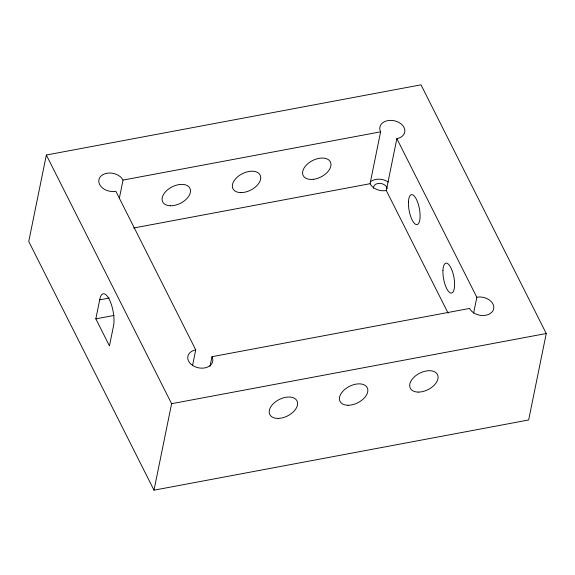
<?xml version="1.0" encoding="UTF-8"?>
<svg xmlns="http://www.w3.org/2000/svg" width="575" height="575" viewBox="0 0 575 575"><rect width="100%" height="100%" fill="white"/><g stroke="black" fill="none" stroke-linecap="round" stroke-linejoin="round"><path stroke-width="0.86" d="M46.345 155.02L28.75 241.486L154.007 490.173L528.655 419.98L546.25 333.514L420.993 84.827L46.345 155.02L171.602 403.707L154.007 490.173M119.277 198.555L123.036 180.09L380.607 131.833A12.679 9.107 11.5 0 1 387.78 120.628A12.679 9.107 11.5 0 1 404.024 127.449A12.679 9.107 11.5 0 1 396.851 138.654L386.299 190.533L448.105 313.123M99.712 299.827A19.061 6.533 79.4 0 1 109.329 299.503A19.061 6.533 79.4 0 1 113.325 326.859L109.451 345.877L95.838 318.845L99.712 299.827L109.25 298.037M192.517 365.707L195.737 349.88L115.862 191.295A12.679 9.107 11.5 0 1 99.619 184.482A12.679 9.107 11.5 0 1 106.785 173.276A12.679 9.107 11.5 0 1 123.036 180.09M210.019 366.376L211.981 356.701L469.66 308.423L470.213 309.544A12.679 9.107 11.5 0 0 486.242 315.172A12.679 9.107 11.5 0 0 493.185 304.506A12.679 9.107 11.5 0 0 478.364 297.023L476.833 297.304L473.613 313.131M133.652 228.009L370.056 183.713L380.607 131.833M95.838 318.845L114.051 315.438M171.602 403.707L546.25 333.514M396.851 138.654L476.833 297.304M373.513 188.32A6.95 4.988 11.5 0 1 379.608 183.36A6.95 4.988 11.5 0 1 387.191 188.557M370.566 181.729A12.679 9.107 11.5 0 1 388.226 182.031M386.299 190.533A12.679 9.107 11.5 0 1 370.056 183.713M211.981 356.701A12.679 9.107 11.5 0 1 204.815 367.907A12.679 9.107 11.5 0 1 188.571 361.086A12.679 9.107 11.5 0 1 195.737 349.88M278.695 418.399A15.216 9.214 -26.7 0 0 297.361 401.817A15.216 9.214 -26.7 0 0 274.138 402.931A15.216 9.214 -26.7 0 0 278.695 418.399M347.968 405.253A15.216 9.214 -26.7 0 0 367.763 389.325A15.216 9.214 -26.7 0 0 345.201 389.074A15.216 9.214 -26.7 0 0 347.968 405.253M418.219 392.092A15.216 9.214 -26.7 0 0 438.013 376.165A15.216 9.214 -26.7 0 0 415.452 375.913A15.216 9.214 -26.7 0 0 418.219 392.092M313.353 179.321A15.216 9.214 -26.7 0 0 330.445 162.035A15.216 9.214 -26.7 0 0 306.568 164.867A15.216 9.214 -26.7 0 0 313.353 179.321M240.868 192.603A15.216 9.214 -26.7 0 0 260.662 176.676A15.216 9.214 -26.7 0 0 238.1 176.424A15.216 9.214 -26.7 0 0 240.868 192.603M170.624 205.771A15.216 9.214 -26.7 0 0 190.411 189.836A15.216 9.214 -26.7 0 0 167.857 189.592A15.216 9.214 -26.7 0 0 170.624 205.771M442.951 270.365A15.216 5.211 79.4 0 0 451.116 293.106A15.216 5.211 79.4 0 0 452.209 270.904A15.216 5.211 79.4 0 0 442.951 270.365M408.458 201.882A15.216 5.211 79.4 0 0 416.623 224.624A15.216 5.211 79.4 0 0 417.716 202.422A15.216 5.211 79.4 0 0 408.458 201.882"/></g></svg>
